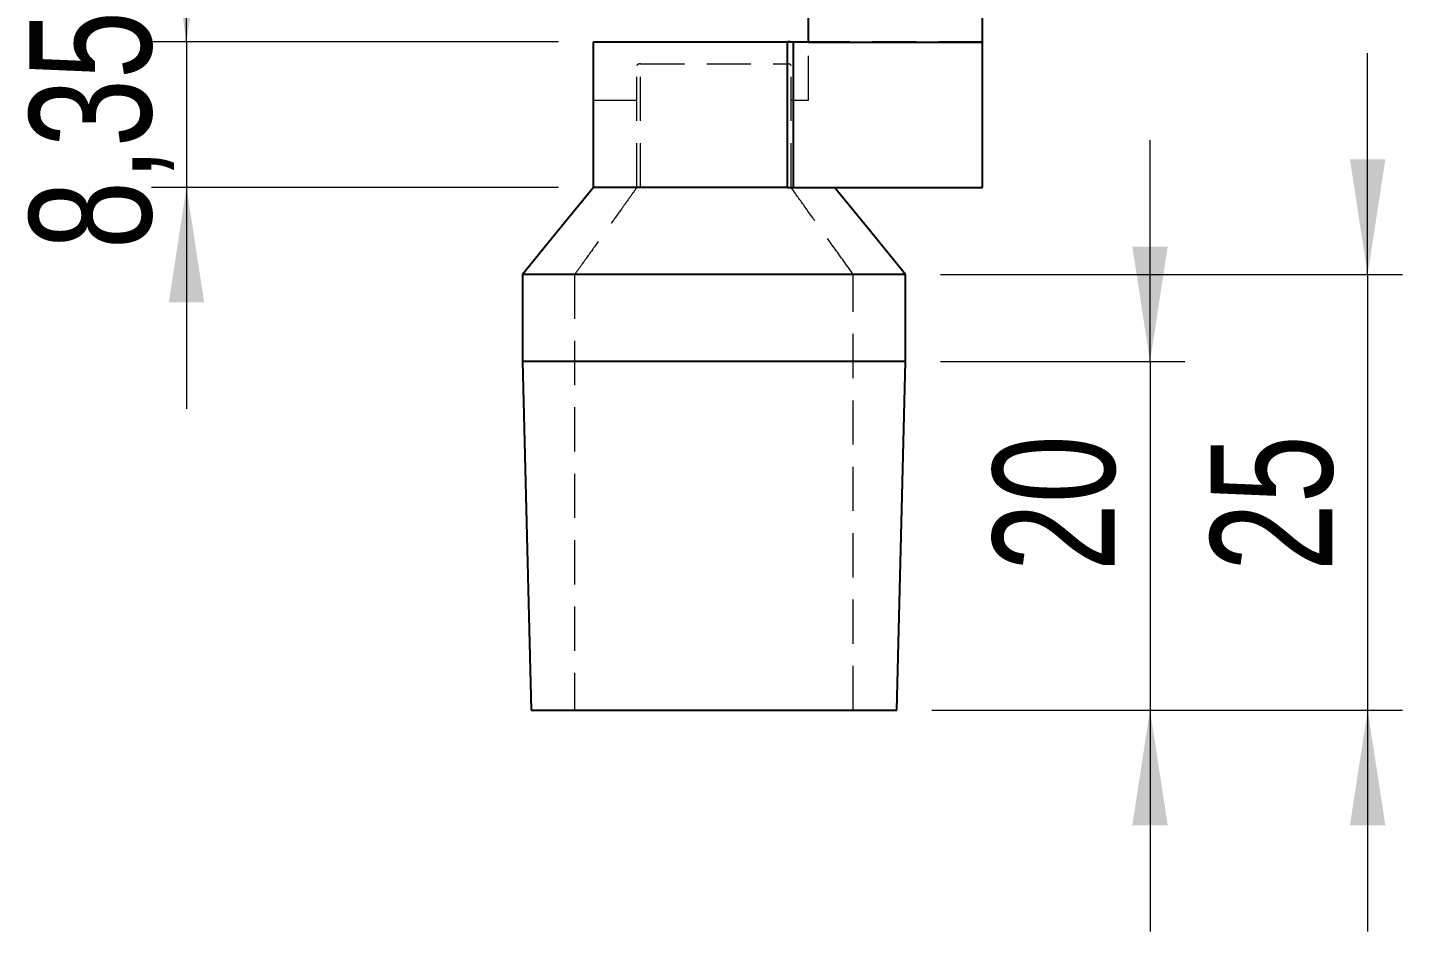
# Model space of a CAD drawing. Header units: millimetres. Extents: x 15 to 205, y 5 to 292.
# Drawn here: x 126.12 to 165.59, y 201.57 to 227.51 of the extents above; entities that cross this region are included whole.
import ezdxf

# ---------------------------------------------------------------- set-up
doc = ezdxf.new("R2010")
doc.units = ezdxf.units.MM
doc.linetypes.add('HIDDEN', pattern=[1.905, 1.27, -0.635])
doc.styles.add('SLDTEXTSTYLE0', font='TXT', dxfattribs={"width": 0.75})
doc.dimstyles.new('SLDDIMSTYLE1', dxfattribs={"dimtxt": 3.5, "dimasz": 3.302, "dimexe": 0, "dimexo": 0.0625, "dimgap": 0.875, "dimtad": 1, "dimlfac": 2, "dimrnd": 1e-09, "dimzin": 12, "dimdsep": 46, "dimtxsty": 'SLDTEXTSTYLE0', "dimsah": 1, "dimcen": 0.09, "dimadec": 0, "dimazin": 3, "dimtfac": 1, "dimtmove": 0, "dimatfit": 0, "dimfxl": 0, "dimfrac": 2, "dimtolj": 1, "dimtzin": 12, "dimarcsym": 0})

# ---------------------------------------------------------------- blocks, each defined once
blk = doc.blocks.new('_D_3')
at = {"color": 7, "linetype": 'Continuous', "lineweight": 18}
for p, q in [((130.682, 227.099), (130.682, 233.449)), ((141.363, 227.099), (129.682, 227.099)), ((130.682, 227.099), (130.682, 222.925)), ((141.363, 222.925), (129.682, 222.925)), ((130.682, 222.925), (130.682, 216.575))]:
    blk.add_line(p, q, dxfattribs=at)
for points in [[(130.682, 227.099), (131.19, 230.401), (130.174, 230.401)], [(130.682, 222.925), (130.174, 219.623), (131.19, 219.623)]]:
    blk.add_solid(points, dxfattribs=at)
at = {"color": 7, "linetype": 'Continuous', "lineweight": 18, "insert": (126.17, 221.153), "char_height": 3.5, "attachment_point": 1, "rotation": 90, "style": 'SLDTEXTSTYLE0'}
blk.add_mtext('8,35', dxfattribs=at)
blk = doc.blocks.new('_D_4')
at = {"color": 7, "linetype": 'Continuous', "lineweight": 18}
for p, q in [((164.591, 220.425), (164.591, 226.775)), ((152.325, 220.425), (165.591, 220.425)), ((164.591, 220.425), (164.591, 207.925)), ((152.075, 207.925), (165.591, 207.925)), ((164.591, 207.925), (164.591, 201.575))]:
    blk.add_line(p, q, dxfattribs=at)
for points in [[(164.591, 220.425), (165.099, 223.727), (164.083, 223.727)], [(164.591, 207.925), (164.083, 204.623), (165.099, 204.623)]]:
    blk.add_solid(points, dxfattribs=at)
at = {"color": 7, "linetype": 'Continuous', "lineweight": 18, "insert": (160.08, 211.91), "char_height": 3.5, "attachment_point": 1, "rotation": 90, "style": 'SLDTEXTSTYLE0'}
blk.add_mtext('25', dxfattribs=at)
blk = doc.blocks.new('_D_5')
at = {"color": 7, "linetype": 'Continuous', "lineweight": 18}
for p, q in [((158.343, 217.925), (158.343, 224.275)), ((152.325, 217.925), (159.343, 217.925)), ((158.343, 217.925), (158.343, 207.925)), ((152.075, 207.925), (159.343, 207.925)), ((158.343, 207.925), (158.343, 201.575))]:
    blk.add_line(p, q, dxfattribs=at)
for points in [[(158.343, 217.925), (158.851, 221.227), (157.835, 221.227)], [(158.343, 207.925), (157.835, 204.623), (158.851, 204.623)]]:
    blk.add_solid(points, dxfattribs=at)
at = {"color": 7, "linetype": 'Continuous', "lineweight": 18, "insert": (153.831, 211.91), "char_height": 3.5, "attachment_point": 1, "rotation": 90, "style": 'SLDTEXTSTYLE0'}
blk.add_mtext('20', dxfattribs=at)

msp = doc.modelspace()

# ---------------------------------------------------------------- linework, layer by layer
at = {"color": 7, "linetype": 'Continuous', "lineweight": 25}
for p, q in [((153.5378, 227.0928), (153.5378, 250.4246)), ((148.5378, 227.0928), (148.5378, 247.4311)), ((142.3628, 222.9246), (142.3628, 227.0992)), ((142.3628, 227.0992), (147.9378, 227.0992)), ((147.9378, 222.9246), (147.9378, 227.0992)), ((147.9378, 227.0992), (148.5378, 227.0992)), ((148.1109, 222.9246), (148.1109, 227.0928)), ((148.5378, 227.0928), (148.1109, 227.0928)), ((148.5378, 227.0928), (153.5378, 227.0928)), ((153.5378, 222.9246), (153.5378, 227.0928)), ((143.7128, 222.9246), (142.3628, 222.9246)), ((147.9378, 222.9246), (143.7128, 222.9246)), ((148.1109, 222.9246), (153.5378, 222.9246)), ((140.3253, 220.4246), (140.3253, 217.9246)), ((151.3253, 220.4246), (145.8253, 220.4246)), ((151.3253, 217.9246), (151.3253, 220.4246)), ((140.3253, 217.9246), (140.5754, 207.9229)), ((151.3253, 217.9246), (140.3253, 217.9246)), ((151.0753, 207.9229), (151.3253, 217.9246)), ((140.5753, 207.9246), (151.0753, 207.9246))]:
    msp.add_line(p, q, dxfattribs=at)
at = {"color": 7, "linetype": 'HIDDEN', "lineweight": 18}
for p, q in [((153.5378, 227.0992), (148.5378, 227.0992)), ((148.5378, 225.4246), (148.5378, 227.0928)), ((143.6128, 222.9246), (143.6128, 226.425)), ((143.7128, 226.4681), (147.9378, 226.4681)), ((143.7128, 222.9246), (143.7128, 226.4681)), ((147.9378, 222.9246), (147.9378, 226.4681)), ((148.0378, 222.9246), (148.0378, 226.425)), ((142.3628, 225.4246), (143.6128, 225.4246)), ((148.0378, 225.4246), (148.5378, 225.4246)), ((141.8253, 220.4246), (141.8253, 207.9246)), ((149.8253, 207.9246), (149.8253, 220.4246))]:
    msp.add_line(p, q, dxfattribs=at)
at = {"color": 7, "linetype": 'Continuous', "lineweight": 25, "flags": 128}
for points in [[(142.3628, 222.9246), (141.5351, 221.9089), (140.3253, 220.4246)], [(151.3254, 220.4246), (150.2429, 221.7527), (149.2878, 222.9246)]]:
    msp.add_lwpolyline(points, dxfattribs=at)
at = {"color": 7, "linetype": 'Continuous', "lineweight": 25}
for points in [[(148.1109, 227.0928), (148.0535, 227.0971), (147.9958, 227.0992), (147.9378, 227.0992)], [(147.9378, 222.9246), (147.9957, 222.9246), (148.0535, 222.9246), (148.1109, 222.9246)]]:
    msp.add_open_spline(points, degree=3, dxfattribs=at)
at = {"color": 7, "linetype": 'HIDDEN', "lineweight": 18}
for points, knots in [([(143.7128, 226.4681), (143.6852, 226.4681), (143.6587, 226.4629), (143.6226, 226.4466), (143.6128, 226.4358), (143.6128, 226.425)], [0, 0, 0, 0, 0.5, 0.5, 1, 1, 1, 1]), ([(148.0378, 226.425), (148.0378, 226.4358), (148.0282, 226.4465), (147.9919, 226.4629), (147.9655, 226.4681), (147.9378, 226.4681)], [0, 0, 0, 0, 0.5, 0.5, 1, 1, 1, 1]), ([(143.6128, 222.9246), (143.5449, 222.8294), (143.3978, 222.6232), (143.1535, 222.2817), (142.8735, 221.8903), (142.5566, 221.4473), (142.2028, 220.9526), (141.9555, 220.6066), (141.8253, 220.4246)], [0, 0, 0, 0, 0.1149764, 0.2490794, 0.403951, 0.580518, 0.7791919, 1, 1, 1, 1]), ([(149.8253, 220.4246), (149.6627, 220.6519), (149.3484, 221.0916), (148.8871, 221.7366), (148.4508, 222.3461), (148.1725, 222.7359), (148.0378, 222.9246)], [0, 0, 0, 0, 0.2764364, 0.5344536, 0.7747404, 1, 1, 1, 1])]:
    msp.add_open_spline(points, degree=3, knots=knots, dxfattribs=at)
at = {"color": 7, "linetype": 'Continuous', "lineweight": 25}
msp.add_open_spline([(145.8253, 220.4246), (145.1054, 220.4246), (144.3857, 220.4246), (143.0554, 220.4246), (142.4453, 220.4246), (141.4271, 220.4246), (141.0195, 220.4246), (140.4685, 220.4246), (140.3253, 220.4246), (140.3253, 220.4246)], degree=3, knots=[0, 0, 0, 0, 0.25, 0.25, 0.5, 0.5, 0.75, 0.75, 1, 1, 1, 1], dxfattribs=at)

# ---------------------------------------------------------------- dimensions: what is measured, and where the dimension line sits
at = {"color": 7, "linetype": 'Continuous', "lineweight": 18}
for base, p1, p2, picture, middle in [((130.6817, 222.9246), (142.3628, 227.0992), (142.3628, 222.9246), '_D_3', (130.6817, 225.6784)), ((164.5915, 207.9246), (151.3253, 220.4246), (151.0755, 207.9246), '_D_4', (164.5915, 214.4957)), ((158.3428, 207.9246), (151.3253, 217.9246), (151.0755, 207.9246), '_D_5', (158.3428, 214.4957))]:
    dim = msp.add_linear_dim(base=base, p1=p1, p2=p2, angle=90, dimstyle='SLDDIMSTYLE1', dxfattribs=at)
    dim.commit()
    dim.dimension.update_dxf_attribs({"geometry": picture, "text_midpoint": middle, "dimtype": 160})

doc.saveas('drawing.dxf')
